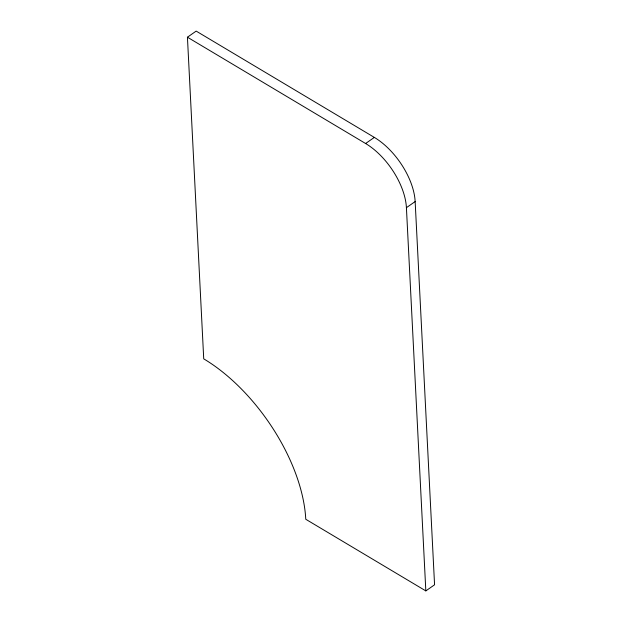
<?xml version="1.0" encoding="UTF-8"?>
<svg xmlns="http://www.w3.org/2000/svg" width="622" height="622" viewBox="0 0 622 622"><rect width="100%" height="100%" fill="white"/><g stroke="black" fill="none" stroke-linecap="round" stroke-linejoin="round"><path stroke-width="0.93" d="M187.432 37.211L196.171 31.1L374.343 137.4A53.904 28.612 55 0 1 415.154 201.567L434.568 584.789L425.829 590.9L305.76 519.261A134.764 71.53 55 0 0 203.728 358.847L187.432 37.211L365.604 143.511A53.904 28.612 55 0 1 406.415 207.678L425.829 590.9M365.604 143.511L374.343 137.4M406.415 207.678L415.154 201.567"/></g></svg>
